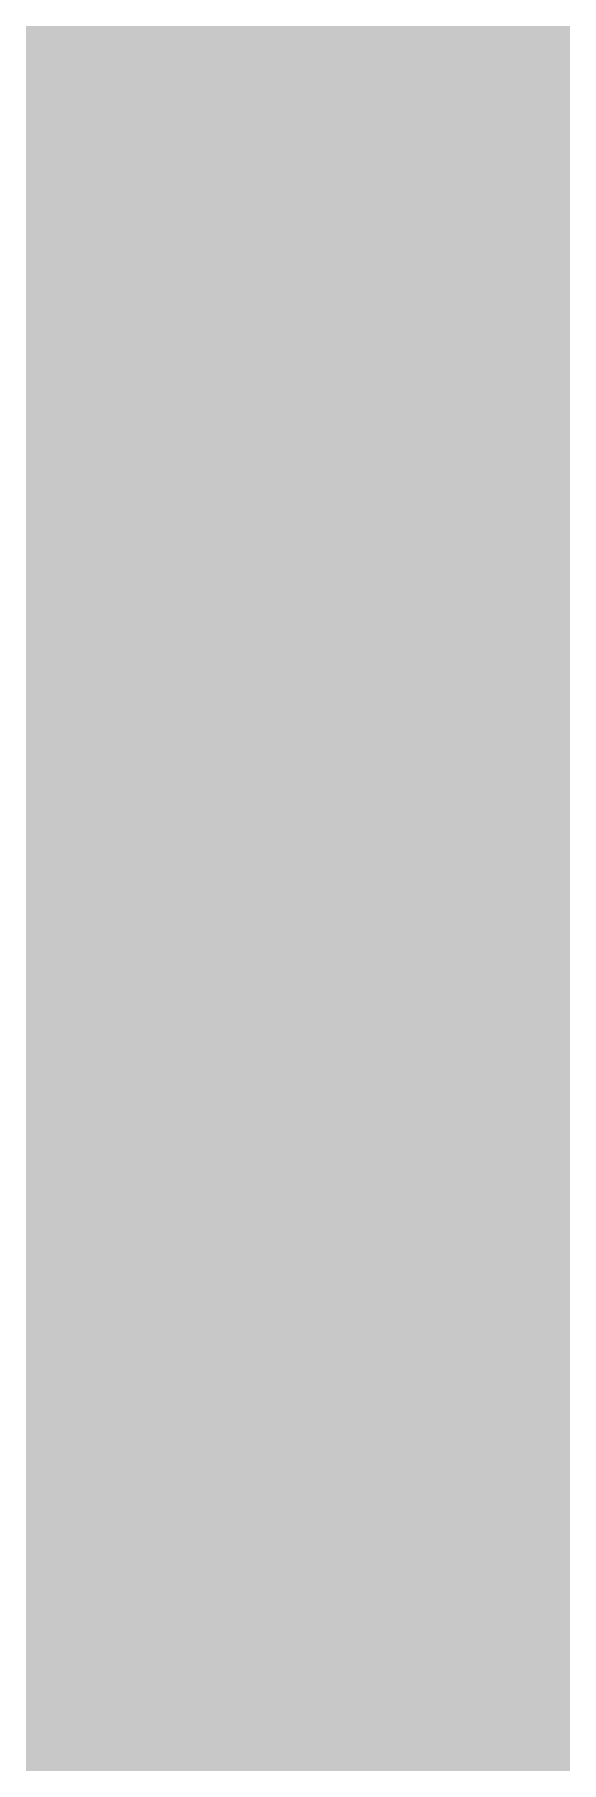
# Model space of a CAD drawing. Header units: millimetres. Extents: x 0 to 212, y 0 to 116.
# Drawn here: x 127.18 to 138.81, y 57.68 to 95.79 of the extents above; entities that cross this region are included whole.
import ezdxf

# ---------------------------------------------------------------- set-up
doc = ezdxf.new("R2010")
doc.units = ezdxf.units.MM

msp = doc.modelspace()

# ---------------------------------------------------------------- hatches: boundary and pattern name
msp.add_hatch(color=254).paths.add_polyline_path([(14.1633, 0.0536), (13.9878, 0.0533), (13.8125, 0.0559), (13.6373, 0.061), (13.462, 0.0686), (13.2893, 0.0787), (13.114, 0.0914), (12.9413, 0.1041), (12.7686, 0.1219), (12.5959, 0.1397), (12.4231, 0.16), (12.2504, 0.1829), (12.0777, 0.2057), (11.9075, 0.2337), (11.7373, 0.2616), (11.5672, 0.2921), (11.397, 0.3251), (11.2268, 0.3607), (11.0592, 0.3988), (10.8915, 0.4369), (10.7239, 0.4775), (10.5562, 0.5207), (10.3886, 0.5664), (10.2235, 0.6121), (10.0584, 0.6629), (9.8933, 0.7137), (9.7307, 0.7671), (9.5682, 0.8204), (9.4056, 0.8788), (9.2431, 0.9373), (9.083, 0.9982), (8.923, 1.0617), (8.763, 1.1252), (8.6055, 1.1938), (8.4455, 1.2624), (8.2906, 1.331), (8.1331, 1.4046), (7.9781, 1.4783), (7.8232, 1.5545), (7.6708, 1.6332), (7.5184, 1.7145), (7.366, 1.7958), (7.2161, 1.8796), (7.0663, 1.966), (6.919, 2.0523), (6.7716, 2.1438), (6.6243, 2.2352), (6.4795, 2.3266), (6.3348, 2.4232), (6.19, 2.5197), (6.0477, 2.6187), (5.908, 2.7178), (5.7683, 2.8194), (5.6286, 2.9235), (5.4915, 3.0302), (5.3543, 3.1369), (5.2197, 3.2461), (5.0851, 3.3579), (4.953, 3.4722), (4.8209, 3.5865), (4.6914, 3.7033), (4.5644, 3.8202), (4.4348, 3.9395), (4.3104, 4.0615), (4.1859, 4.1859), (4.0615, 4.3104), (3.9395, 4.4348), (3.8202, 4.5618), (3.7033, 4.6914), (3.5865, 4.8209), (3.4722, 4.953), (3.3579, 5.0851), (3.2487, 5.2197), (3.1369, 5.3543), (3.0302, 5.4915), (2.9235, 5.6286), (2.8194, 5.7683), (2.7178, 5.908), (2.6187, 6.0477), (2.5197, 6.19), (2.4232, 6.3348), (2.3266, 6.477), (2.2352, 6.6243), (2.1438, 6.7691), (2.0523, 6.919), (1.966, 7.0663), (1.8796, 7.2161), (1.7958, 7.366), (1.7145, 7.5184), (1.6332, 7.6708), (1.5545, 7.8232), (1.4783, 7.9781), (1.4046, 8.1331), (1.331, 8.2906), (1.2598, 8.4455), (1.1913, 8.603), (1.1252, 8.763), (1.0592, 8.923), (0.9982, 9.083), (0.9373, 9.2431), (0.8763, 9.4056), (0.8204, 9.5682), (0.7645, 9.7307), (0.7112, 9.8933), (0.6604, 10.0584), (0.6121, 10.2235), (0.5639, 10.3911), (0.5207, 10.5562), (0.4775, 10.7239), (0.4343, 10.8915), (0.3962, 11.0592), (0.3607, 11.2268), (0.3251, 11.397), (0.2921, 11.5672), (0.2616, 11.7373), (0.2311, 11.9075), (0.2057, 12.0802), (0.1803, 12.2504), (0.1575, 12.4231), (0.1372, 12.5959), (0.1194, 12.7686), (0.1041, 12.9413), (0.0889, 13.1166), (0.0787, 13.2893), (0.0686, 13.4645), (0.061, 13.6373), (0.0559, 13.8125), (0.0508, 13.9878), (0.0508, 14.163), (0.0522, 102.3592), (0.0508, 102.5322), (0.0559, 102.7074), (0.061, 102.8827), (0.0686, 103.058), (0.0787, 103.2307), (0.0889, 103.4059), (0.1041, 103.5787), (0.1194, 103.7514), (0.1372, 103.9241), (0.1575, 104.0968), (0.1803, 104.2695), (0.2057, 104.4423), (0.2311, 104.6124), (0.2616, 104.7826), (0.2921, 104.9528), (0.3251, 105.123), (0.3607, 105.2932), (0.3962, 105.4608), (0.4343, 105.6284), (0.4775, 105.7961), (0.5207, 105.9637), (0.5639, 106.1314), (0.6121, 106.2965), (0.6604, 106.4616), (0.7112, 106.6267), (0.7645, 106.7892), (0.8204, 106.9518), (0.8763, 107.1143), (0.9373, 107.2769), (0.9982, 107.4369), (1.0592, 107.5969), (1.1252, 107.757), (1.1913, 107.9144), (1.2598, 108.0745), (1.331, 108.2294), (1.4046, 108.3869), (1.4783, 108.5418), (1.5545, 108.6968), (1.6332, 108.8492), (1.7145, 109.0016), (1.7958, 109.154), (1.8796, 109.3038), (1.966, 109.4537), (2.0523, 109.601), (2.1438, 109.7483), (2.2352, 109.8956), (2.3266, 110.0404), (2.4232, 110.1852), (2.5197, 110.33), (2.6187, 110.4722), (2.7178, 110.6119), (2.8194, 110.7516), (2.9235, 110.8913), (3.0302, 111.0285), (3.1369, 111.1656), (3.2487, 111.3003), (3.3579, 111.4349), (3.4722, 111.567), (3.5865, 111.699), (3.7033, 111.8286), (3.8202, 111.9556), (3.9395, 112.0851), (4.0615, 112.2096), (4.1859, 112.334), (4.3104, 112.4585), (4.4348, 112.5804), (4.5644, 112.6998), (4.6914, 112.8166), (4.8209, 112.9335), (4.953, 113.0478), (5.0851, 113.1621), (5.2197, 113.2713), (5.3543, 113.3831), (5.4915, 113.4897), (5.6286, 113.5964), (5.7683, 113.7006), (5.908, 113.8022), (6.0477, 113.9012), (6.19, 114.0003), (6.3348, 114.0968), (6.4795, 114.1933), (6.6243, 114.2848), (6.7716, 114.3762), (6.919, 114.4676), (7.0663, 114.554), (7.2161, 114.6404), (7.366, 114.7242), (7.5184, 114.8055), (7.6708, 114.8867), (7.8232, 114.9655), (7.9781, 115.0417), (8.1331, 115.1153), (8.2906, 115.189), (8.4455, 115.2601), (8.6055, 115.3287), (8.763, 115.3947), (8.923, 115.4608), (9.083, 115.5217), (9.2431, 115.5827), (9.4056, 115.6437), (9.5682, 115.6995), (9.7307, 115.7554), (9.8933, 115.8088), (10.0584, 115.8596), (10.2235, 115.9078), (10.3886, 115.9561), (10.5562, 115.9993), (10.7239, 116.0424), (10.8915, 116.0856), (11.0592, 116.1237), (11.2268, 116.1593), (11.397, 116.1948), (11.5672, 116.2279), (11.7373, 116.2583), (11.9075, 116.2888), (12.0777, 116.3142), (12.2504, 116.3396), (12.4231, 116.3625), (12.5959, 116.3828), (12.7686, 116.4006), (12.9413, 116.4158), (13.114, 116.4311), (13.2893, 116.4412), (13.462, 116.4514), (13.6373, 116.459), (13.8125, 116.4641), (13.9878, 116.4692), (14.163, 116.4692), (197.6078, 116.4703), (197.7822, 116.4692), (197.9574, 116.4641), (198.1327, 116.459), (198.3054, 116.4514), (198.4807, 116.4412), (198.6534, 116.4311), (198.8287, 116.4158), (199.0014, 116.4006), (199.1741, 116.3828), (199.3468, 116.3625), (199.5195, 116.3396), (199.6897, 116.3142), (199.8624, 116.2888), (200.0326, 116.2583), (200.2028, 116.2279), (200.373, 116.1948), (200.5432, 116.1593), (200.7108, 116.1237), (200.8784, 116.0856), (201.0461, 116.0424), (201.2137, 115.9993), (201.3788, 115.9561), (201.5465, 115.9078), (201.7116, 115.8596), (201.8767, 115.8088), (202.0392, 115.7554), (202.2018, 115.6995), (202.3643, 115.6437), (202.5269, 115.5827), (202.6869, 115.5217), (202.8469, 115.4608), (203.007, 115.3947), (203.167, 115.3287), (203.3245, 115.2601), (203.4794, 115.189), (203.6369, 115.1153), (203.7918, 115.0417), (203.9468, 114.9655), (204.0992, 114.8867), (204.2516, 114.8055), (204.404, 114.7242), (204.5538, 114.6404), (204.7037, 114.554), (204.8535, 114.4676), (205.0009, 114.3762), (205.1456, 114.2848), (205.293, 114.1933), (205.4352, 114.0968), (205.58, 114.0003), (205.7222, 113.9012), (205.8619, 113.8022), (206.0016, 113.7006), (206.1413, 113.5964), (206.2785, 113.4897), (206.4156, 113.3831), (206.5503, 113.2713), (206.6849, 113.1621), (206.817, 113.0478), (206.949, 112.9335), (207.0786, 112.8166), (207.2081, 112.6998), (207.3351, 112.5804), (207.4596, 112.4585), (207.584, 112.334), (207.7085, 112.2096), (207.8304, 112.0851), (207.9498, 111.9556), (208.0666, 111.8286), (208.1835, 111.699), (208.2978, 111.567), (208.4121, 111.4349), (208.5238, 111.3003), (208.6331, 111.1656), (208.7397, 111.0285), (208.8464, 110.8913), (208.9506, 110.7516), (209.0522, 110.6119), (209.1512, 110.4722), (209.2503, 110.33), (209.3468, 110.1852), (209.4433, 110.0404), (209.5348, 109.8956), (209.6262, 109.7483), (209.7176, 109.601), (209.804, 109.4537), (209.8904, 109.3038), (209.9742, 109.154), (210.0555, 109.0016), (210.1367, 108.8492), (210.2155, 108.6968), (210.2917, 108.5418), (210.3653, 108.3869), (210.439, 108.2294), (210.5076, 108.0745), (210.5762, 107.9144), (210.6447, 107.757), (210.7082, 107.5969), (210.7717, 107.4369), (210.8327, 107.2769), (210.8911, 107.1143), (210.9495, 106.9518), (211.0029, 106.7892), (211.0562, 106.6267), (211.107, 106.4616), (211.1578, 106.2965), (211.2035, 106.1314), (211.2493, 105.9637), (211.2924, 105.7961), (211.3331, 105.6284), (211.3712, 105.4608), (211.4093, 105.2932), (211.4448, 105.123), (211.4779, 104.9528), (211.5083, 104.7826), (211.5363, 104.6124), (211.5642, 104.4423), (211.5871, 104.2695), (211.6099, 104.0968), (211.6303, 103.9241), (211.648, 103.7514), (211.6658, 103.5787), (211.6785, 103.4059), (211.6912, 103.2307), (211.7014, 103.058), (211.709, 102.8827), (211.7141, 102.7074), (211.7166, 102.5322), (211.7166, 102.3569), (211.7189, 14.1647), (211.7166, 13.9878), (211.7141, 13.8125), (211.709, 13.6373), (211.7014, 13.4645), (211.6912, 13.2893), (211.6785, 13.1166), (211.6658, 12.9413), (211.648, 12.7686), (211.6303, 12.5959), (211.6099, 12.4231), (211.5871, 12.2504), (211.5642, 12.0802), (211.5363, 11.9075), (211.5083, 11.7373), (211.4779, 11.5672), (211.4448, 11.397), (211.4093, 11.2268), (211.3712, 11.0592), (211.3331, 10.8915), (211.2924, 10.7239), (211.2493, 10.5562), (211.2035, 10.3911), (211.1578, 10.2235), (211.107, 10.0584), (211.0562, 9.8933), (211.0029, 9.7307), (210.9495, 9.5682), (210.8911, 9.4056), (210.8327, 9.2431), (210.7717, 9.083), (210.7082, 8.923), (210.6447, 8.763), (210.5762, 8.603), (210.5076, 8.4455), (210.439, 8.2906), (210.3653, 8.1331), (210.2917, 7.9781), (210.2155, 7.8232), (210.1367, 7.6708), (210.0555, 7.5184), (209.9742, 7.366), (209.8904, 7.2161), (209.804, 7.0663), (209.7176, 6.919), (209.6262, 6.7691), (209.5348, 6.6243), (209.4433, 6.477), (209.3468, 6.3348), (209.2503, 6.19), (209.1512, 6.0477), (209.0522, 5.908), (208.9506, 5.7683), (208.8464, 5.6286), (208.7397, 5.4915), (208.6331, 5.3543), (208.5238, 5.2197), (208.4121, 5.0851), (208.2978, 4.953), (208.1835, 4.8209), (208.0666, 4.6914), (207.9498, 4.5618), (207.8304, 4.4348), (207.7085, 4.3104), (207.584, 4.1859), (207.4596, 4.0615), (207.3351, 3.9395), (207.2081, 3.8202), (207.0786, 3.7033), (206.949, 3.5865), (206.817, 3.4722), (206.6849, 3.3579), (206.5503, 3.2461), (206.4156, 3.1369), (206.2785, 3.0302), (206.1413, 2.9235), (206.0016, 2.8194), (205.8619, 2.7178), (205.7222, 2.6187), (205.58, 2.5197), (205.4352, 2.4232), (205.293, 2.3266), (205.1456, 2.2352), (205.0009, 2.1438), (204.8535, 2.0523), (204.7037, 1.966), (204.5538, 1.8796), (204.404, 1.7958), (204.2516, 1.7145), (204.0992, 1.6332), (203.9468, 1.5545), (203.7918, 1.4783), (203.6369, 1.4046), (203.4794, 1.331), (203.3245, 1.2624), (203.167, 1.1938), (203.007, 1.1252), (202.8469, 1.0617), (202.6869, 0.9982), (202.5269, 0.9373), (202.3643, 0.8788), (202.2018, 0.8204), (202.0392, 0.7671), (201.8767, 0.7137), (201.7116, 0.6629), (201.5465, 0.6121), (201.3788, 0.5664), (201.2137, 0.5207), (201.0461, 0.4775), (200.8784, 0.4369), (200.7108, 0.3988), (200.5432, 0.3607), (200.373, 0.3251), (200.2028, 0.2921), (200.0326, 0.2616), (199.8624, 0.2337), (199.6897, 0.2057), (199.5195, 0.1829), (199.3468, 0.16), (199.1741, 0.1397), (199.0014, 0.1219), (198.8287, 0.1041), (198.6534, 0.0914), (198.4807, 0.0787), (198.3054, 0.0686), (198.1327, 0.061), (197.9574, 0.0559), (197.7822, 0.0533), (197.6069, 0.0533)])
h = msp.add_hatch(color=59)
h.paths.add_polyline_path([(130.78, 86.2016), (130.78, 83.0968), (133.6904, 83.0968), (133.6904, 64.4313), (133.6878, 64.356), (133.6878, 64.2823), (133.6827, 64.2112), (133.6802, 64.1426), (133.6726, 64.0715), (133.6675, 64.0055), (133.6599, 63.9394), (133.6497, 63.8734), (133.6396, 63.8099), (133.6269, 63.7464), (133.6142, 63.6854), (133.6015, 63.6245), (133.5862, 63.566), (133.5684, 63.5076), (133.5507, 63.4492), (133.5329, 63.3959), (133.5126, 63.34), (133.4922, 63.2866), (133.4694, 63.2358), (133.4465, 63.185), (133.4211, 63.1342), (133.3957, 63.086), (133.3678, 63.0403), (133.3398, 62.9945), (133.3119, 62.9488), (133.2814, 62.9056), (133.2509, 62.8625), (133.2179, 62.8218), (133.1849, 62.7812), (133.1493, 62.7431), (133.1138, 62.705), (133.0782, 62.6694), (133.0401, 62.6339), (133.002, 62.6008), (132.9614, 62.5678), (132.9207, 62.5348), (132.8776, 62.5043), (132.8344, 62.4738), (132.7912, 62.4459), (132.7455, 62.418), (132.6998, 62.3926), (132.6515, 62.3672), (132.6032, 62.3443), (132.555, 62.3214), (132.5042, 62.3011), (132.4508, 62.2808), (132.4, 62.2605), (132.3467, 62.2427), (132.2908, 62.2249), (132.2375, 62.2097), (132.1791, 62.1944), (132.1232, 62.1817), (132.0648, 62.169), (132.0038, 62.1563), (131.9454, 62.1462), (131.8844, 62.136), (131.8209, 62.1284), (131.7574, 62.1208), (131.6939, 62.1157), (131.6304, 62.1106), (131.5644, 62.1081), (131.4958, 62.1055), (131.4298, 62.103), (131.3612, 62.103), (131.3282, 62.103), (131.2926, 62.103), (131.2596, 62.103), (131.224, 62.103), (131.191, 62.1055), (131.1554, 62.1055), (131.1173, 62.1081), (131.0818, 62.1106), (131.0437, 62.1106), (131.0081, 62.1132), (130.97, 62.1157), (130.9319, 62.1182), (130.8938, 62.1208), (130.8532, 62.1233), (130.8151, 62.1259), (130.7744, 62.1284), (130.7363, 62.1335), (130.6957, 62.136), (130.6551, 62.1411), (130.6144, 62.1436), (130.5738, 62.1487), (130.5306, 62.1538), (130.49, 62.1563), (130.4493, 62.1614), (130.4061, 62.1665), (130.3655, 62.1716), (130.3223, 62.1767), (130.2791, 62.1817), (130.2385, 62.1868), (130.1953, 62.1919), (130.1521, 62.197), (130.109, 62.2046), (130.0658, 62.2097), (130.0251, 62.2148), (129.982, 62.2224), (129.9388, 62.2275), (129.8956, 62.2351), (129.8524, 62.2427), (129.8092, 62.2478), (129.7661, 62.2554), (129.7254, 62.263), (129.6822, 62.2706), (129.6391, 62.2757), (129.5959, 62.2833), (129.5552, 62.291), (129.5121, 62.2986), (129.4714, 62.3062), (129.4282, 62.3138), (129.3876, 62.3214), (129.347, 62.3316), (129.3063, 62.3392), (129.2657, 62.3468), (129.225, 62.3545), (129.1844, 62.3646), (129.1438, 62.3722), (129.1031, 62.3799), (129.065, 62.39), (129.0244, 62.3976), (128.9863, 62.4053), (128.9482, 62.4154), (128.9101, 62.423), (128.8745, 62.4332), (128.8364, 62.4408), (128.8009, 62.451), (128.1024, 59.4247), (128.1481, 59.4081), (128.1963, 59.3954), (128.2446, 59.3801), (128.2954, 59.3649), (128.3437, 59.3522), (128.3945, 59.3369), (128.4453, 59.3242), (128.4961, 59.309), (128.5494, 59.2963), (128.6002, 59.2811), (128.6535, 59.2684), (128.7069, 59.2557), (128.7602, 59.2404), (128.8136, 59.2277), (128.8694, 59.215), (128.9228, 59.2023), (128.9787, 59.1896), (129.0345, 59.1769), (129.0904, 59.1642), (129.1463, 59.1515), (129.2047, 59.1388), (129.2606, 59.1261), (129.319, 59.116), (129.3774, 59.1033), (129.4359, 59.0906), (129.4943, 59.0804), (129.5527, 59.0702), (129.6111, 59.0575), (129.6721, 59.0474), (129.7305, 59.0372), (129.7915, 59.0271), (129.8524, 59.0169), (129.9134, 59.0067), (129.9743, 58.9966), (130.0353, 58.9864), (130.0963, 58.9788), (130.1572, 58.9686), (130.2182, 58.961), (130.2817, 58.9534), (130.3426, 58.9432), (130.4061, 58.9356), (130.4671, 58.928), (130.5306, 58.9204), (130.5941, 58.9153), (130.6551, 58.9077), (130.7186, 58.9001), (130.7821, 58.895), (130.8456, 58.8899), (130.9091, 58.8848), (130.9726, 58.8797), (131.0361, 58.8747), (131.0996, 58.8696), (131.1631, 58.8645), (131.2266, 58.862), (131.2901, 58.8569), (131.3536, 58.8543), (131.4171, 58.8518), (131.4831, 58.8493), (131.5466, 58.8467), (131.6101, 58.8442), (131.6736, 58.8442), (131.7371, 58.8416), (131.8006, 58.8416), (131.8641, 58.8416), (132.0495, 58.8442), (132.2324, 58.8493), (132.4127, 58.8569), (132.588, 58.8696), (132.7607, 58.8848), (132.9309, 58.9026), (133.0985, 58.9255), (133.2611, 58.9509), (133.4211, 58.9788), (133.5786, 59.0118), (133.731, 59.0448), (133.8834, 59.0829), (134.0307, 59.1236), (134.1755, 59.1693), (134.3152, 59.215), (134.4549, 59.2658), (134.5895, 59.3192), (134.7216, 59.375), (134.8511, 59.4335), (134.9781, 59.497), (135.1001, 59.5605), (135.2194, 59.629), (135.3363, 59.7002), (135.4506, 59.7738), (135.5623, 59.85), (135.669, 59.9288), (135.7757, 60.01), (135.8773, 60.0939), (135.9764, 60.1802), (136.0729, 60.2717), (136.1643, 60.3631), (136.2558, 60.4571), (136.3421, 60.5536), (136.4259, 60.6552), (136.5072, 60.7568), (136.586, 60.8609), (136.6622, 60.9676), (136.7358, 61.0768), (136.8044, 61.1886), (136.8704, 61.3029), (136.9365, 61.4197), (136.9974, 61.5391), (137.0559, 61.6585), (137.1117, 61.783), (137.1651, 61.9074), (137.2133, 62.0344), (137.2616, 62.164), (137.3048, 62.296), (137.348, 62.4307), (137.3861, 62.5653), (137.4216, 62.7024), (137.4572, 62.8421), (137.4877, 62.9844), (137.5156, 63.1292), (137.541, 63.2739), (137.5613, 63.4213), (137.5816, 63.5711), (137.5994, 63.721), (137.6147, 63.8734), (137.6248, 64.0283), (137.635, 64.1858), (137.6426, 64.3433), (137.6451, 64.5008), (137.6477, 64.6633), (137.6482, 86.2016)])
edge = h.paths.add_edge_path(flags=16)
edge.add_line((133.0304, 92.5654), (133.03, 92.4941))
edge.add_line((133.03, 92.4941), (133.0325, 92.423))
edge.add_line((133.0325, 92.423), (133.0376, 92.3544))
edge.add_line((133.0376, 92.3544), (133.0427, 92.2858))
edge.add_line((133.0427, 92.2858), (133.0503, 92.2172))
edge.add_line((133.0503, 92.2172), (133.0579, 92.1487))
edge.add_line((133.0579, 92.1487), (133.0681, 92.0826))
edge.add_line((133.0681, 92.0826), (133.0808, 92.0166))
edge.add_line((133.0808, 92.0166), (133.0935, 91.9505))
edge.add_line((133.0935, 91.9505), (133.1087, 91.887))
edge.add_line((133.1087, 91.887), (133.1239, 91.821))
edge.add_line((133.1239, 91.821), (133.1417, 91.7575))
edge.add_line((133.1417, 91.7575), (133.162, 91.6965))
edge.add_line((133.162, 91.6965), (133.1824, 91.6356))
edge.add_line((133.1824, 91.6356), (133.2052, 91.5746))
edge.add_line((133.2052, 91.5746), (133.2281, 91.5137))
edge.add_line((133.2281, 91.5137), (133.2535, 91.4552))
edge.add_line((133.2535, 91.4552), (133.2789, 91.3968))
edge.add_line((133.2789, 91.3968), (133.3068, 91.3384))
edge.add_line((133.3068, 91.3384), (133.3373, 91.2825))
edge.add_line((133.3373, 91.2825), (133.3678, 91.2266))
edge.add_line((133.3678, 91.2266), (133.3983, 91.1708))
edge.add_line((133.3983, 91.1708), (133.4313, 91.1174))
edge.add_line((133.4313, 91.1174), (133.4643, 91.0641))
edge.add_line((133.4643, 91.0641), (133.4999, 91.0133))
edge.add_line((133.4999, 91.0133), (133.538, 90.9599))
edge.add_line((133.538, 90.9599), (133.5735, 90.9117))
edge.add_line((133.5735, 90.9117), (133.6142, 90.8634))
edge.add_line((133.6142, 90.8634), (133.6548, 90.8152))
edge.add_line((133.6548, 90.8152), (133.6954, 90.7669))
edge.add_line((133.6954, 90.7669), (133.7386, 90.7212))
edge.add_line((133.7386, 90.7212), (133.7818, 90.678))
edge.add_line((133.7818, 90.678), (133.825, 90.6348))
edge.add_line((133.825, 90.6348), (133.8707, 90.5916))
edge.add_line((133.8707, 90.5916), (133.919, 90.551))
edge.add_line((133.919, 90.551), (133.9672, 90.5104))
edge.add_line((133.9672, 90.5104), (134.0155, 90.4697))
edge.add_line((134.0155, 90.4697), (134.0663, 90.4342))
edge.add_line((134.0663, 90.4342), (134.1171, 90.3961))
edge.add_line((134.1171, 90.3961), (134.1679, 90.3605))
edge.add_line((134.1679, 90.3605), (134.2212, 90.3275))
edge.add_line((134.2212, 90.3275), (134.2746, 90.2945))
edge.add_line((134.2746, 90.2945), (134.3304, 90.2614))
edge.add_line((134.3304, 90.2614), (134.3863, 90.2335))
edge.add_line((134.3863, 90.2335), (134.4422, 90.203))
edge.add_line((134.4422, 90.203), (134.5006, 90.1751))
edge.add_line((134.5006, 90.1751), (134.559, 90.1497))
edge.add_line((134.559, 90.1497), (134.6175, 90.1243))
edge.add_line((134.6175, 90.1243), (134.6784, 90.1014))
edge.add_line((134.6784, 90.1014), (134.7394, 90.0786))
edge.add_line((134.7394, 90.0786), (134.8003, 90.0582))
edge.add_line((134.8003, 90.0582), (134.8613, 90.0379))
edge.add_line((134.8613, 90.0379), (134.9248, 90.0201))
edge.add_line((134.9248, 90.0201), (134.9908, 90.0049))
edge.add_line((134.9908, 90.0049), (135.0543, 89.9897))
edge.add_line((135.0543, 89.9897), (135.1204, 89.977))
edge.add_line((135.1204, 89.977), (135.1864, 89.9643))
edge.add_line((135.1864, 89.9643), (135.2525, 89.9541))
edge.add_line((135.2525, 89.9541), (135.321, 89.9465))
edge.add_line((135.321, 89.9465), (135.3896, 89.9389))
edge.add_line((135.3896, 89.9389), (135.4582, 89.9312))
edge.add_line((135.4582, 89.9312), (135.5268, 89.9287))
edge.add_line((135.5268, 89.9287), (135.5979, 89.9262))
edge.add_line((135.5979, 89.9262), (135.669, 89.9262))
edge.add_line((135.669, 89.9262), (135.7376, 89.9262))
edge.add_line((135.7376, 89.9262), (135.8087, 89.9287))
edge.add_line((135.8087, 89.9287), (135.8773, 89.9312))
edge.add_line((135.8773, 89.9312), (135.9459, 89.9389))
edge.add_line((135.9459, 89.9389), (136.0145, 89.9465))
edge.add_line((136.0145, 89.9465), (136.083, 89.9541))
edge.add_line((136.083, 89.9541), (136.1491, 89.9643))
edge.add_line((136.1491, 89.9643), (136.2151, 89.977))
edge.add_line((136.2151, 89.977), (136.2812, 89.9897))
edge.add_line((136.2812, 89.9897), (136.3472, 90.0049))
edge.add_line((136.3472, 90.0049), (136.4107, 90.0201))
edge.add_line((136.4107, 90.0201), (136.4742, 90.0379))
edge.add_line((136.4742, 90.0379), (136.5352, 90.0582))
edge.add_line((136.5352, 90.0582), (136.5987, 90.0786))
edge.add_line((136.5987, 90.0786), (136.6596, 90.1014))
edge.add_line((136.6596, 90.1014), (136.718, 90.1243))
edge.add_line((136.718, 90.1243), (136.779, 90.1497))
edge.add_line((136.779, 90.1497), (136.8374, 90.1751))
edge.add_line((136.8374, 90.1751), (136.8933, 90.203))
edge.add_line((136.8933, 90.203), (136.9517, 90.2335))
edge.add_line((136.9517, 90.2335), (137.0051, 90.2614))
edge.add_line((137.0051, 90.2614), (137.0609, 90.2945))
edge.add_line((137.0609, 90.2945), (137.1143, 90.3275))
edge.add_line((137.1143, 90.3275), (137.1676, 90.3605))
edge.add_line((137.1676, 90.3605), (137.221, 90.3961))
edge.add_line((137.221, 90.3961), (137.2718, 90.4342))
edge.add_line((137.2718, 90.4342), (137.32, 90.4697))
edge.add_line((137.32, 90.4697), (137.3708, 90.5104))
edge.add_line((137.3708, 90.5104), (137.4165, 90.551))
edge.add_line((137.4165, 90.551), (137.4648, 90.5916))
edge.add_line((137.4648, 90.5916), (137.5105, 90.6348))
edge.add_line((137.5105, 90.6348), (137.5537, 90.678))
edge.add_line((137.5537, 90.678), (137.5994, 90.7212))
edge.add_line((137.5994, 90.7212), (137.6401, 90.7669))
edge.add_line((137.6401, 90.7669), (137.6832, 90.8152))
edge.add_line((137.6832, 90.8152), (137.7213, 90.8634))
edge.add_line((137.7213, 90.8634), (137.762, 90.9117))
edge.add_line((137.762, 90.9117), (137.8001, 90.9599))
edge.add_line((137.8001, 90.9599), (137.8356, 91.0133))
edge.add_line((137.8356, 91.0133), (137.8712, 91.0641))
edge.add_line((137.8712, 91.0641), (137.9042, 91.1174))
edge.add_line((137.9042, 91.1174), (137.9372, 91.1708))
edge.add_line((137.9372, 91.1708), (137.9703, 91.2266))
edge.add_line((137.9703, 91.2266), (138.0007, 91.2825))
edge.add_line((138.0007, 91.2825), (138.0287, 91.3384))
edge.add_line((138.0287, 91.3384), (138.0566, 91.3968))
edge.add_line((138.0566, 91.3968), (138.082, 91.4552))
edge.add_line((138.082, 91.4552), (138.1074, 91.5137))
edge.add_line((138.1074, 91.5137), (138.1303, 91.5746))
edge.add_line((138.1303, 91.5746), (138.1531, 91.6356))
edge.add_line((138.1531, 91.6356), (138.1735, 91.6965))
edge.add_line((138.1735, 91.6965), (138.1938, 91.7575))
edge.add_line((138.1938, 91.7575), (138.2116, 91.821))
edge.add_line((138.2116, 91.821), (138.2268, 91.887))
edge.add_line((138.2268, 91.887), (138.242, 91.9505))
edge.add_line((138.242, 91.9505), (138.2547, 92.0166))
edge.add_line((138.2547, 92.0166), (138.2674, 92.0826))
edge.add_line((138.2674, 92.0826), (138.2776, 92.1487))
edge.add_line((138.2776, 92.1487), (138.2878, 92.2172))
edge.add_line((138.2878, 92.2172), (138.2928, 92.2858))
edge.add_line((138.2928, 92.2858), (138.3005, 92.3544))
edge.add_line((138.3005, 92.3544), (138.303, 92.423))
edge.add_line((138.303, 92.423), (138.3055, 92.4941))
edge.add_line((138.3055, 92.4941), (138.3081, 92.5652))
edge.add_line((138.3081, 92.5652), (138.3055, 92.6338))
edge.add_line((138.3055, 92.6338), (138.303, 92.7049))
edge.add_line((138.303, 92.7049), (138.3005, 92.7735))
edge.add_line((138.3005, 92.7735), (138.2928, 92.8421))
edge.add_line((138.2928, 92.8421), (138.2878, 92.9107))
edge.add_line((138.2878, 92.9107), (138.2776, 92.9792))
edge.add_line((138.2776, 92.9792), (138.2674, 93.0453))
edge.add_line((138.2674, 93.0453), (138.2547, 93.1113))
edge.add_line((138.2547, 93.1113), (138.242, 93.1774))
edge.add_line((138.242, 93.1774), (138.2268, 93.2434))
edge.add_line((138.2268, 93.2434), (138.2116, 93.3069))
edge.add_line((138.2116, 93.3069), (138.1938, 93.3704))
edge.add_line((138.1938, 93.3704), (138.1735, 93.4314))
edge.add_line((138.1735, 93.4314), (138.1531, 93.4949))
edge.add_line((138.1531, 93.4949), (138.1303, 93.5558))
edge.add_line((138.1303, 93.5558), (138.1074, 93.6142))
edge.add_line((138.1074, 93.6142), (138.082, 93.6752))
edge.add_line((138.082, 93.6752), (138.0566, 93.7336))
edge.add_line((138.0566, 93.7336), (138.0287, 93.7895))
edge.add_line((138.0287, 93.7895), (138.0007, 93.8454))
edge.add_line((138.0007, 93.8454), (137.9703, 93.9013))
edge.add_line((137.9703, 93.9013), (137.9372, 93.9571))
edge.add_line((137.9372, 93.9571), (137.9042, 94.0105))
edge.add_line((137.9042, 94.0105), (137.8712, 94.0638))
edge.add_line((137.8712, 94.0638), (137.8356, 94.1146))
edge.add_line((137.8356, 94.1146), (137.8001, 94.168))
edge.add_line((137.8001, 94.168), (137.762, 94.2162))
edge.add_line((137.762, 94.2162), (137.7213, 94.2645))
edge.add_line((137.7213, 94.2645), (137.6832, 94.3127))
edge.add_line((137.6832, 94.3127), (137.6401, 94.361))
edge.add_line((137.6401, 94.361), (137.5994, 94.4067))
edge.add_line((137.5994, 94.4067), (137.5537, 94.4499))
edge.add_line((137.5537, 94.4499), (137.5105, 94.4956))
edge.add_line((137.5105, 94.4956), (137.4648, 94.5363))
edge.add_line((137.4648, 94.5363), (137.4165, 94.5769))
edge.add_line((137.4165, 94.5769), (137.3708, 94.6175))
edge.add_line((137.3708, 94.6175), (137.32, 94.6582))
edge.add_line((137.32, 94.6582), (137.2718, 94.6937))
edge.add_line((137.2718, 94.6937), (137.221, 94.7318))
edge.add_line((137.221, 94.7318), (137.1676, 94.7674))
edge.add_line((137.1676, 94.7674), (137.1143, 94.8004))
edge.add_line((137.1143, 94.8004), (137.0609, 94.8334))
edge.add_line((137.0609, 94.8334), (137.0051, 94.8665))
edge.add_line((137.0051, 94.8665), (136.9517, 94.8944))
edge.add_line((136.9517, 94.8944), (136.8933, 94.9249))
edge.add_line((136.8933, 94.9249), (136.8374, 94.9528))
edge.add_line((136.8374, 94.9528), (136.779, 94.9782))
edge.add_line((136.779, 94.9782), (136.718, 95.0036))
edge.add_line((136.718, 95.0036), (136.6596, 95.0265))
edge.add_line((136.6596, 95.0265), (136.5987, 95.0493))
edge.add_line((136.5987, 95.0493), (136.5352, 95.0697))
edge.add_line((136.5352, 95.0697), (136.4742, 95.09))
edge.add_line((136.4742, 95.09), (136.4107, 95.1078))
edge.add_line((136.4107, 95.1078), (136.3472, 95.123))
edge.add_line((136.3472, 95.123), (136.2812, 95.1382))
edge.add_line((136.2812, 95.1382), (136.2151, 95.1509))
edge.add_line((136.2151, 95.1509), (136.1491, 95.1636))
edge.add_line((136.1491, 95.1636), (136.083, 95.1738))
edge.add_line((136.083, 95.1738), (136.0145, 95.1814))
edge.add_line((136.0145, 95.1814), (135.9459, 95.189))
edge.add_line((135.9459, 95.189), (135.8773, 95.1967))
edge.add_line((135.8773, 95.1967), (135.8087, 95.1992))
edge.add_line((135.8087, 95.1992), (135.7376, 95.2017))
edge.add_line((135.7376, 95.2017), (135.669, 95.2017))
edge.add_line((135.669, 95.2017), (135.5979, 95.2017))
edge.add_line((135.5979, 95.2017), (135.5268, 95.1992))
edge.add_line((135.5268, 95.1992), (135.4582, 95.1967))
edge.add_line((135.4582, 95.1967), (135.3896, 95.189))
edge.add_line((135.3896, 95.189), (135.321, 95.1814))
edge.add_line((135.321, 95.1814), (135.2525, 95.1738))
edge.add_line((135.2525, 95.1738), (135.1864, 95.1636))
edge.add_line((135.1864, 95.1636), (135.1204, 95.1509))
edge.add_line((135.1204, 95.1509), (135.0543, 95.1382))
edge.add_line((135.0543, 95.1382), (134.9908, 95.123))
edge.add_line((134.9908, 95.123), (134.9248, 95.1078))
edge.add_line((134.9248, 95.1078), (134.8613, 95.09))
edge.add_line((134.8613, 95.09), (134.8003, 95.0697))
edge.add_line((134.8003, 95.0697), (134.7394, 95.0493))
edge.add_line((134.7394, 95.0493), (134.6784, 95.0265))
edge.add_line((134.6784, 95.0265), (134.6175, 95.0036))
edge.add_line((134.6175, 95.0036), (134.559, 94.9782))
edge.add_line((134.559, 94.9782), (134.5006, 94.9528))
edge.add_line((134.5006, 94.9528), (134.4422, 94.9249))
edge.add_line((134.4422, 94.9249), (134.3863, 94.8944))
edge.add_line((134.3863, 94.8944), (134.3304, 94.8665))
edge.add_line((134.3304, 94.8665), (134.2746, 94.8334))
edge.add_line((134.2746, 94.8334), (134.2212, 94.8004))
edge.add_line((134.2212, 94.8004), (134.1679, 94.7674))
edge.add_line((134.1679, 94.7674), (134.1171, 94.7318))
edge.add_line((134.1171, 94.7318), (134.0663, 94.6937))
edge.add_line((134.0663, 94.6937), (134.0155, 94.6582))
edge.add_line((134.0155, 94.6582), (133.9672, 94.6175))
edge.add_line((133.9672, 94.6175), (133.919, 94.5769))
edge.add_line((133.919, 94.5769), (133.8707, 94.5363))
edge.add_line((133.8707, 94.5363), (133.825, 94.4956))
edge.add_line((133.825, 94.4956), (133.7818, 94.4499))
edge.add_line((133.7818, 94.4499), (133.7386, 94.4067))
edge.add_line((133.7386, 94.4067), (133.6954, 94.361))
edge.add_line((133.6954, 94.361), (133.6548, 94.3127))
edge.add_line((133.6548, 94.3127), (133.6142, 94.2645))
edge.add_line((133.6142, 94.2645), (133.5735, 94.2162))
edge.add_line((133.5735, 94.2162), (133.538, 94.168))
edge.add_line((133.538, 94.168), (133.4999, 94.1146))
edge.add_line((133.4999, 94.1146), (133.4643, 94.0638))
edge.add_line((133.4643, 94.0638), (133.4313, 94.0105))
edge.add_line((133.4313, 94.0105), (133.3983, 93.9571))
edge.add_line((133.3983, 93.9571), (133.3678, 93.9013))
edge.add_line((133.3678, 93.9013), (133.3373, 93.8454))
edge.add_line((133.3373, 93.8454), (133.3068, 93.7895))
edge.add_line((133.3068, 93.7895), (133.2789, 93.7336))
edge.add_line((133.2789, 93.7336), (133.2535, 93.6752))
edge.add_line((133.2535, 93.6752), (133.2281, 93.6142))
edge.add_line((133.2281, 93.6142), (133.2052, 93.5558))
edge.add_line((133.2052, 93.5558), (133.1824, 93.4949))
edge.add_line((133.1824, 93.4949), (133.162, 93.4314))
edge.add_line((133.162, 93.4314), (133.1417, 93.3704))
edge.add_line((133.1417, 93.3704), (133.1239, 93.3069))
edge.add_line((133.1239, 93.3069), (133.1087, 93.2434))
edge.add_line((133.1087, 93.2434), (133.0935, 93.1774))
edge.add_line((133.0935, 93.1774), (133.0808, 93.1113))
edge.add_line((133.0808, 93.1113), (133.0681, 93.0453))
edge.add_line((133.0681, 93.0453), (133.0579, 92.9792))
edge.add_line((133.0579, 92.9792), (133.0503, 92.9107))
edge.add_line((133.0503, 92.9107), (133.0427, 92.8421))
edge.add_line((133.0427, 92.8421), (133.0376, 92.7735))
edge.add_line((133.0376, 92.7735), (133.0325, 92.7049))
edge.add_line((133.0325, 92.7049), (133.03, 92.6338))
edge.add_line((133.03, 92.6338), (133.03, 92.5652))

doc.saveas('drawing.dxf')
